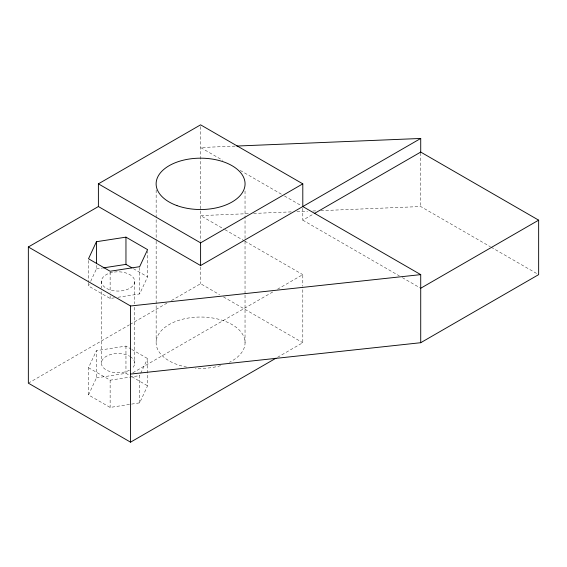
<?xml version="1.0" encoding="UTF-8"?>
<svg xmlns="http://www.w3.org/2000/svg" width="567" height="567" viewBox="0 0 567 567"><rect width="100%" height="100%" fill="white"/><g stroke="black" fill="none" stroke-linecap="round" stroke-linejoin="round"><path stroke-width="0.43" stroke-dasharray="2.83 2.13" d="M114.477 297.817L110.133 298.49L88.516 286.002L89.232 284.457M90.67 281.352L96.425 268.956L96.425 265.441M131.927 349.527L147.583 358.571L147.583 385.801L139.666 402.853L110.133 407.425L88.516 394.944L88.516 367.707L96.425 350.654L125.959 346.09L131.175 349.102M88.516 394.944L96.425 377.891L96.425 350.654M117.95 297.278L139.666 293.919L147.583 276.866L147.583 251.394M139.666 402.853L139.666 375.623L140.389 374.071M140.744 373.299L147.583 358.571M302.799 208.245L302.799 220.159L313.516 213.972M28.35 383.15L129.404 324.813M130.169 324.367L166.911 303.154M171.503 300.503L200.598 283.706L219.663 294.712M132.848 372.746L272.94 291.863M277.532 289.213L302.799 274.626L302.799 286.122M277.532 357.295L302.799 342.716L302.799 287.008M96.425 268.956L102.507 268.014M96.425 377.891L125.959 373.32L131.175 376.332M88.516 367.707L110.133 380.188L139.666 375.623M235.071 146.116L200.598 147.54L222.711 160.305M248.332 213.653L200.598 215.623L224.241 229.274M253.64 213.433L291.651 211.867M296.959 211.647L307.562 211.208M312.871 210.995L316.407 210.846M320.823 210.662L420.721 206.544L490.405 246.773M491.171 247.219L537.119 273.748M240.259 170.433L281.445 194.212M284.492 195.976L301.275 205.665M302.799 220.159L399.281 275.867M402.343 277.632L419.956 287.802M225 229.713L244.072 240.72M244.831 241.159L302.799 274.626M223.476 296.917L302.799 342.716M133.415 268.687L147.583 276.866M131.927 376.764L147.583 385.801M420.721 152.955L420.721 206.544M245.036 190.966L245.036 240.394M245.036 241.273L245.036 294.23M245.036 295.116L245.036 343.659M200.598 126.59L200.598 241.266M200.598 266.908L200.598 283.706M156.152 189.966L156.152 240.273M156.152 241.159L156.152 341.773M139.666 267.56L139.666 293.919M134.712 281.792L134.712 303.756M134.712 307.264L134.712 363.49M125.959 346.09L125.959 373.32M110.133 272.132L110.133 292.338M110.133 295.854L110.133 298.49M110.133 380.188L110.133 407.425M101.38 281.083L101.38 288.107M101.38 291.622L101.38 362.781M88.516 260.529L88.516 281.615M88.516 282.494L88.516 286.002M186.671 367.097A44.474 25.678 0 0 1 161.581 330.384A44.474 25.678 0 0 1 228.664 322.8A44.474 25.678 0 0 1 229.429 362.263M220.613 365.644A44.474 25.678 0 0 1 195.402 368.217M114.328 272.054A16.677 9.632 0 0 1 134.067 284.11A16.677 9.632 0 0 1 106.227 288.227A16.677 9.632 0 0 1 113.485 272.174M130.268 356.586A16.677 9.632 0 0 1 132.175 368.252M129.396 370.194A16.677 9.632 0 0 1 106.029 369.812A16.677 9.632 0 0 1 106.277 356.317A16.677 9.632 0 0 1 129.659 356.225"/><path stroke-width="0.85" d="M96.425 241.719L88.516 258.772L110.133 271.253L139.666 266.681L147.583 249.636L125.959 237.148L96.425 241.719L96.425 263.683M420.721 342.709L538.65 274.626L538.65 220.159L420.721 152.076L420.721 138.461L200.598 265.547L98.389 206.544L98.389 183.85L200.598 124.839L302.799 183.85L302.799 206.544L420.721 274.626L420.721 342.709L130.552 374.071M276.001 358.181L130.552 442.161L28.35 383.15L28.35 246.985L98.389 206.544M98.389 183.85L200.598 242.853L302.799 183.85M314.281 213.532L420.721 152.076M420.721 288.242L538.65 220.159M103.378 267.879L125.959 264.385L131.927 267.83M28.35 246.985L130.552 305.989L420.721 274.626M236.843 146.045L420.721 138.461M200.598 242.853L200.598 265.547M130.552 305.989L130.552 442.161M125.959 237.148L125.959 264.385M176.961 205.601A44.474 25.678 0 0 0 245.036 184.792A44.474 25.678 0 0 0 179.789 161.156A44.474 25.678 0 0 0 176.961 205.601"/></g></svg>
